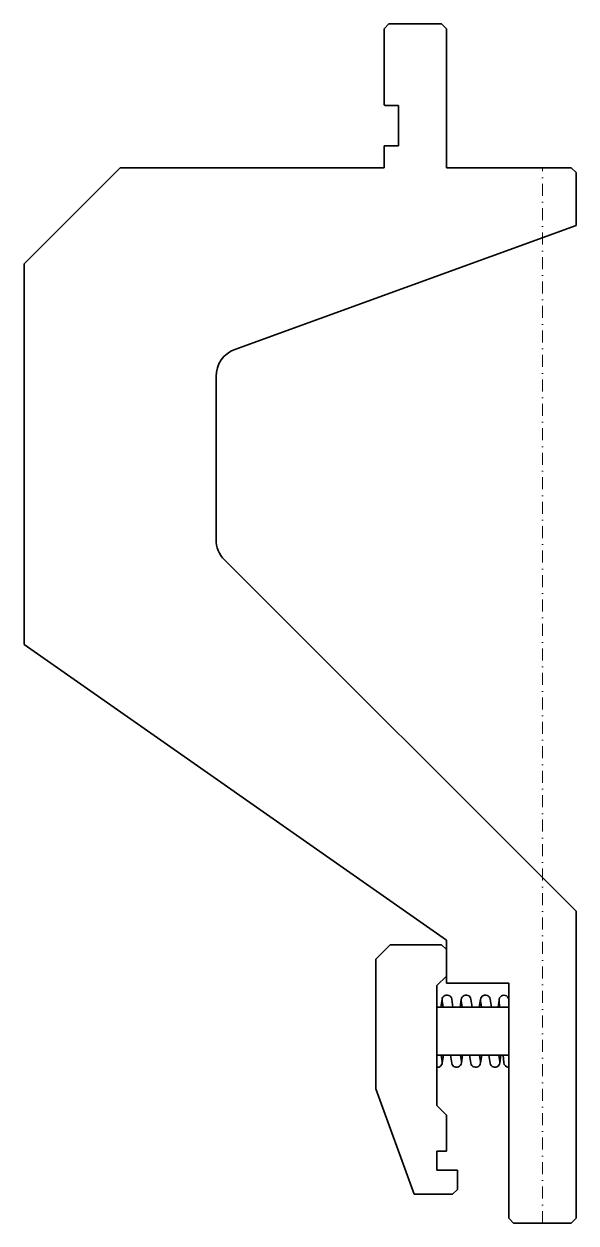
# Model space of a CAD drawing. Header units: millimetres. Extents: x -108 to 7, y 0 to 250.
import ezdxf

# ---------------------------------------------------------------- set-up
doc = ezdxf.new("R2010")
doc.units = ezdxf.units.MM
doc.header["$LTSCALE"] = 5
doc.linetypes.add('AUSGEZOGEN', pattern=[0])
doc.linetypes.add('DASHDOT', pattern=[1, 0.5, -0.25, 0, -0.25])
doc.layers.add('2', color=7, linetype='Continuous')

msp = doc.modelspace()

# ---------------------------------------------------------------- linework, layer by layer
at = {"layer": '2', "color": 7, "linetype": 'AUSGEZOGEN', "lineweight": 35}
for p, q in [((-32, 250), (-33, 249)), ((-21, 250), (-32, 250)), ((-20, 249), (-21, 250)), ((-33, 249), (-33, 233.2)), ((-20, 220), (-20, 249)), ((-33, 233.2), (-32.8, 233)), ((-32.8, 233), (-30, 233)), ((-30, 233), (-30, 224.6)), ((-30, 224.6), (-33, 224.6)), ((-33, 224.6), (-33, 220)), ((-88, 220), (-108, 200)), ((-33, 220), (-88, 220)), ((6, 220), (-20, 220)), ((7, 219), (6, 220)), ((7, 208), (7, 219)), ((-64.05, 182.14), (7, 208)), ((-108, 200), (-108, 120.62)), ((-68, 142.49), (-68, 176.5)), ((7, 65), (-66.24, 138.24)), ((-108, 120.62), (-20, 59)), ((7, 1), (7, 65)), ((-31.7, 58), (-34.7, 55)), ((-21, 58), (-31.7, 58)), ((-20, 57), (-21, 58)), ((-20, 59), (-20, 50)), ((-34.7, 55), (-34.7, 28)), ((-22, 49.5), (-20, 51.5)), ((-20, 50), (-7, 50)), ((-7, 50), (-7, 1)), ((-22, 24.5), (-22, 49.5)), ((-7, 45), (-22, 45)), ((-20.9, 46.66), (-21.15, 45)), ((-20.69, 45), (-20.9, 46.35)), ((-18.89, 46.66), (-18.63, 45)), ((-16.9, 46.66), (-17.15, 45)), ((-16.69, 45), (-16.9, 46.35)), ((-14.89, 46.66), (-14.63, 45)), ((-12.9, 46.66), (-13.15, 45)), ((-12.69, 45), (-12.89, 46.35)), ((-10.88, 46.66), (-10.62, 45)), ((-8.92, 45), (-9.03, 46.4)), ((-7, 35), (-22, 35)), ((-21.09, 35), (-20.88, 33.65)), ((-20.88, 33.34), (-20.63, 35)), ((-18.9, 33.34), (-19.16, 35)), ((-17.09, 35), (-16.88, 33.65)), ((-16.88, 33.34), (-16.63, 35)), ((-14.9, 33.34), (-15.16, 35)), ((-13.09, 35), (-12.88, 33.65)), ((-12.88, 33.34), (-12.63, 35)), ((-8.02, 33.48), (-8.14, 35)), ((-34.7, 28), (-26.69, 6)), ((-20, 22.5), (-22, 24.5)), ((-20, 15), (-20, 22.5)), ((-22, 11), (-22, 15)), ((-22, 15), (-20, 15)), ((-17.7, 11), (-22, 11)), ((-17.7, 7), (-17.7, 11)), ((-26.69, 6), (-18.7, 6)), ((-18.7, 6), (-17.7, 7)), ((-7, 1), (-6, 0)), ((-6, 0), (6, 0)), ((6, 0), (7, 1))]:
    msp.add_line(p, q, dxfattribs=at)
at = {"layer": '2', "color": 7, "linetype": 'DASHDOT', "lineweight": 18}
msp.add_line((0, 0), (0, 220), dxfattribs=at)
at = {"layer": '2', "color": 7, "linetype": 'AUSGEZOGEN', "lineweight": 35}
for points in [[(-9.03, 46.48), (-9.24, 45)], [(-8.88, 33.34), (-8.88, 33.34), (-8.63, 35)]]:
    msp.add_lwpolyline(points, dxfattribs=at)
msp.add_lwpolyline([(-9.08, 35), (-8.88, 33.65, -1.010388), (-10.89, 33.34), (-11.15, 35)], format="xyb", dxfattribs=at)
for centre, radius, start, end in [((-62, 176.5), 6, 110, 180), ((-62, 142.49), 6, 180, 225), ((-19.9, 46.52), 1.02, 8.1482, 189.3325), ((-15.9, 46.52), 1.02, 8.1482, 189.3325), ((-11.89, 46.52), 1.02, 8.1482, 189.3325), ((-8.01, 46.48), 1.02, 355.2281, 184.7636), ((-21.89, 33.48), 1.02, 263.8707, 9.3325), ((-17.89, 33.48), 1.02, 188.1482, 9.3325), ((-13.89, 33.48), 1.02, 188.1482, 9.3325), ((-7, 33.48), 1.02, 180, 270)]:
    msp.add_arc(centre, radius, start, end, dxfattribs=at)

doc.saveas('drawing.dxf')
